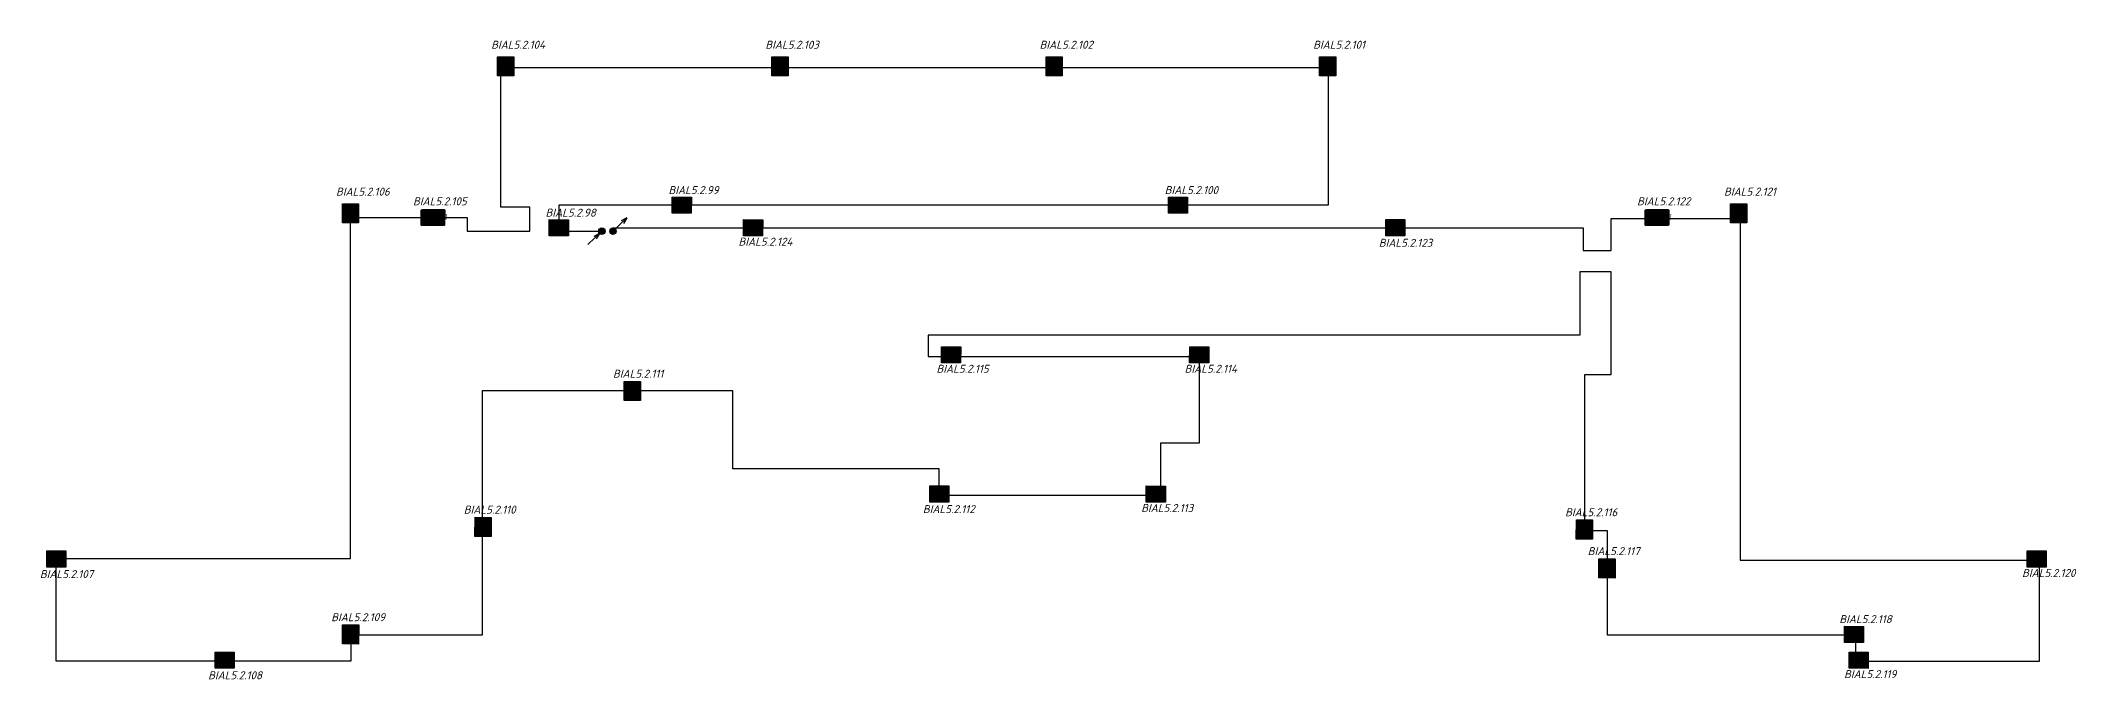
# Model space of a CAD drawing. Extents: x -36024 to 901374, y -269512 to -2349.
# Drawn here: x 836371 to 899953, y -269512 to -249562 of the extents above; entities that cross this region are included whole.
import ezdxf

# ---------------------------------------------------------------- set-up
doc = ezdxf.new("R2010")
doc.units = 0
doc.header["$LTSCALE"] = 100
doc.linetypes.add('ACAD_ISO02W100', pattern=[15, 12, -3])
for name, color, linetype, lineweight in [('00-Штамп', 7, 'Continuous', 0), ('cc_ПС', 6, 'пс  -V-V-V-V-V-V-V-', 30), ('Радио', 5, 'Continuous', 30)]:
    doc.layers.add(name, color=color, linetype=linetype, lineweight=lineweight)
doc.layers.add('_СОУЭ Оповещение_световое', color=1, linetype='Continuous')
doc.layers.add('ODG - Проводка', color=3, linetype='Continuous')
doc.styles.add('OlympDesign', font='isocpeui.ttf', dxfattribs={"height": 250})
doc.styles.get("Standard").update_dxf_attribs({"font": 'arial.ttf'})
doc.linetypes.add('пс  -V-V-V-V-V-V-V-', pattern='A,20,-0.2,["V",Standard,S=3,R=0,X=1,Y=-1.5],-5', length=25.2)

# ---------------------------------------------------------------- blocks, each defined once
blk = doc.blocks.new('*U121')
at = {"linetype": 'Continuous', "lineweight": 20, "true_color": 0xffffff}
h = blk.add_hatch(color=7, dxfattribs=at)
h.dxf.hatch_style = 1
h.paths.add_polyline_path([(-15, 709), (-15, -223), (1418, -210), (1418, 722)])
at = {"color": 1, "linetype": 'Continuous', "lineweight": 50}
blk.add_lwpolyline([(-15, 709), (1418, 722), (1418, -210), (-15, -223)], close=True, dxfattribs=at)
at = {"color": 1, "linetype": 'Continuous', "lineweight": 30, "insert": (100, 455), "char_height": 300, "attachment_point": 1, "style": 'OlympDesign'}
blk.add_mtext_dynamic_manual_height_columns('ВЫХОД', width=642.49, gutter_width=25, heights=[0], dxfattribs=at)
at = {"style": 'OlympDesign'}
blk.add_attdef('НУМЕРАЦИЯ', (-547, 1004), '', height=500, rotation=90, dxfattribs=at)
at = {"color": 6, "lineweight": 20, "style": 'OlympDesign', "flags": 1}
for tag, p in [('ПОМЕЩЕНИЕ', (1645, -43)), ('ИД', (2550, -400))]:
    blk.add_attdef(tag, p, '', height=250, dxfattribs=at)
blk = doc.blocks.new('*U90')
at = {"layer": 'ODG - Проводка'}
h = blk.add_hatch(color=0, dxfattribs=at)
edge = h.paths.add_edge_path()
edge.add_arc((0, 0), 50, 0, 360)
at = {"layer": 'ODG - Проводка', "color": 0}
for points in [[(0, 0), (212, 212)], [(35, 35), (85, 122)], [(35, 35), (122, 85)]]:
    blk.add_lwpolyline(points, dxfattribs=at)
blk.add_circle((0, 0), 50, dxfattribs=at)
blk = doc.blocks.new('*U123')
at = {"linetype": 'Continuous', "lineweight": 20, "true_color": 0xffffff}
h = blk.add_hatch(color=7, dxfattribs=at)
h.dxf.hatch_style = 1
h.paths.add_polyline_path([(196, -973), (201, 39), (-994, 43), (-998, -968)])
at = {"color": 1, "linetype": 'Continuous', "lineweight": 30}
blk.add_lwpolyline([(-994, 43), (201, 39), (196, -973), (-998, -968)], close=True, dxfattribs=at)
blk.add_lwpolyline([(-889, -440, 0, 244, 0), (-401, -442, 0, 0, 0), (125, -444, 0, 0, 0)], format="xyseb", dxfattribs=at)
at = {"color": 6, "lineweight": 20, "style": 'OlympDesign', "flags": 1}
for tag, p in [('ПОМЕЩЕНИЕ', (1643, -44)), ('ИД', (2549, -401))]:
    blk.add_attdef(tag, p, '', height=250, dxfattribs=at)
at = {"style": 'OlympDesign'}
blk.add_attdef('НУМЕРАЦИЯ', (-1228, -1671), '', height=500, dxfattribs=at)
at = {"color": 2, "linetype": 'Continuous', "lineweight": 30, "style": 'OlympDesign', "width": 0.8, "flags": 1}
blk.add_attdef('ID', (2008, -419), '', height=250, rotation=359.76857, dxfattribs=at)
blk = doc.blocks.new('*U135')
at = {"linetype": 'Continuous', "lineweight": 20, "true_color": 0xffffff}
h = blk.add_hatch(color=7, dxfattribs=at)
h.dxf.hatch_style = 1
h.paths.add_polyline_path([(200, -972), (200, 39), (-994, 39), (-994, -972)])
at = {"color": 1, "linetype": 'Continuous', "lineweight": 30}
blk.add_lwpolyline([(-992, 40), (202, 40), (202, -972), (-992, -972)], close=True, dxfattribs=at)
blk.add_lwpolyline([(124, -448, 0, 244, 0), (-364, -448, 0, 0, 0), (-890, -448, 0, 0, 0)], format="xyseb", dxfattribs=at)
at = {"color": 6, "lineweight": 20, "style": 'OlympDesign', "flags": 1}
for tag, p in [('ПОМЕЩЕНИЕ', (1645, -43)), ('ИД', (2550, -400))]:
    blk.add_attdef(tag, p, '', height=250, dxfattribs=at)
at = {"style": 'OlympDesign'}
blk.add_attdef('НУМЕРАЦИЯ', (-1495, -1373), '', height=500, dxfattribs=at)
at = {"color": 2, "linetype": 'Continuous', "lineweight": 30, "style": 'OlympDesign', "width": 0.8, "flags": 1}
blk.add_attdef('ID', (2010, -411), '', height=250, dxfattribs=at)
blk = doc.blocks.new('*U144')
at = {"linetype": 'Continuous', "lineweight": 20, "true_color": 0xffffff}
h = blk.add_hatch(color=7, dxfattribs=at)
h.dxf.hatch_style = 1
h.paths.add_polyline_path([(200, -972), (200, 39), (-994, 39), (-994, -972)])
at = {"color": 1, "linetype": 'Continuous', "lineweight": 30}
blk.add_lwpolyline([(-992, 40), (202, 40), (202, -972), (-992, -972)], close=True, dxfattribs=at)
blk.add_lwpolyline([(124, -448, 0, 244, 0), (-364, -448, 0, 0, 0), (-890, -448, 0, 0, 0)], format="xyseb", dxfattribs=at)
at = {"color": 6, "lineweight": 20, "style": 'OlympDesign', "flags": 1}
for tag, p in [('ПОМЕЩЕНИЕ', (1645, -43)), ('ИД', (2550, -400))]:
    blk.add_attdef(tag, p, '', height=250, dxfattribs=at)
at = {"style": 'OlympDesign'}
blk.add_attdef('НУМЕРАЦИЯ', (-1422, -1657), '', height=500, dxfattribs=at)
at = {"color": 2, "linetype": 'Continuous', "lineweight": 30, "style": 'OlympDesign', "width": 0.8, "flags": 1}
blk.add_attdef('ID', (2010, -411), '', height=250, dxfattribs=at)
blk = doc.blocks.new('*U145')
at = {"linetype": 'Continuous', "lineweight": 20, "true_color": 0xffffff}
h = blk.add_hatch(color=7, dxfattribs=at)
h.dxf.hatch_style = 1
h.paths.add_polyline_path([(196, -973), (201, 39), (-994, 43), (-998, -968)])
at = {"color": 1, "linetype": 'Continuous', "lineweight": 30}
blk.add_lwpolyline([(-994, 43), (201, 39), (196, -973), (-998, -968)], close=True, dxfattribs=at)
blk.add_lwpolyline([(-889, -440, 0, 244, 0), (-401, -442, 0, 0, 0), (125, -444, 0, 0, 0)], format="xyseb", dxfattribs=at)
at = {"color": 6, "lineweight": 20, "style": 'OlympDesign', "flags": 1}
for tag, p in [('ПОМЕЩЕНИЕ', (1643, -44)), ('ИД', (2549, -401))]:
    blk.add_attdef(tag, p, '', height=250, dxfattribs=at)
at = {"style": 'OlympDesign'}
blk.add_attdef('НУМЕРАЦИЯ', (-1312, -1586), '', height=500, dxfattribs=at)
at = {"color": 2, "linetype": 'Continuous', "lineweight": 30, "style": 'OlympDesign', "width": 0.8, "flags": 1}
blk.add_attdef('ID', (2008, -419), '', height=250, rotation=359.76857, dxfattribs=at)
blk = doc.blocks.new('*U126')
at = {"linetype": 'Continuous', "lineweight": 20, "true_color": 0xffffff}
h = blk.add_hatch(color=7, dxfattribs=at)
h.dxf.hatch_style = 1
h.paths.add_polyline_path([(196, -973), (201, 39), (-994, 43), (-998, -968)])
at = {"color": 1, "linetype": 'Continuous', "lineweight": 30}
blk.add_lwpolyline([(-994, 43), (201, 39), (196, -973), (-998, -968)], close=True, dxfattribs=at)
blk.add_lwpolyline([(-889, -440, 0, 244, 0), (-401, -442, 0, 0, 0), (125, -444, 0, 0, 0)], format="xyseb", dxfattribs=at)
at = {"style": 'OlympDesign'}
blk.add_attdef('НУМЕРАЦИЯ', (-1228, 227), '', height=500, dxfattribs=at)
at = {"color": 6, "lineweight": 20, "style": 'OlympDesign', "flags": 1}
for tag, p in [('ПОМЕЩЕНИЕ', (1643, -44)), ('ИД', (2549, -401))]:
    blk.add_attdef(tag, p, '', height=250, dxfattribs=at)
at = {"color": 2, "linetype": 'Continuous', "lineweight": 30, "style": 'OlympDesign', "width": 0.8, "flags": 1}
blk.add_attdef('ID', (2008, -419), '', height=250, rotation=359.76857, dxfattribs=at)
blk = doc.blocks.new('*U146')
at = {"linetype": 'Continuous', "lineweight": 20, "true_color": 0xffffff}
h = blk.add_hatch(color=7, dxfattribs=at)
h.dxf.hatch_style = 1
h.paths.add_polyline_path([(196, -973), (201, 39), (-994, 43), (-998, -968)])
at = {"color": 1, "linetype": 'Continuous', "lineweight": 30}
blk.add_lwpolyline([(-994, 43), (201, 39), (196, -973), (-998, -968)], close=True, dxfattribs=at)
blk.add_lwpolyline([(-889, -440, 0, 244, 0), (-401, -442, 0, 0, 0), (125, -444, 0, 0, 0)], format="xyseb", dxfattribs=at)
at = {"style": 'OlympDesign'}
blk.add_attdef('НУМЕРАЦИЯ', (-1312, 239), '', height=500, dxfattribs=at)
at = {"color": 6, "lineweight": 20, "style": 'OlympDesign', "flags": 1}
for tag, p in [('ПОМЕЩЕНИЕ', (1643, -44)), ('ИД', (2549, -401))]:
    blk.add_attdef(tag, p, '', height=250, dxfattribs=at)
at = {"color": 2, "linetype": 'Continuous', "lineweight": 30, "style": 'OlympDesign', "width": 0.8, "flags": 1}
blk.add_attdef('ID', (2008, -419), '', height=250, rotation=359.76857, dxfattribs=at)
blk = doc.blocks.new('*U88')
at = {"layer": 'ODG - Проводка'}
h = blk.add_hatch(color=0, dxfattribs=at)
edge = h.paths.add_edge_path()
edge.add_arc((0, 0), 50, 0, 360)
at = {"layer": 'ODG - Проводка', "color": 0}
for points in [[(-212, -212), (0, 0)], [(-212, -212), (-162, -126)], [(-212, -212), (-126, -162)]]:
    blk.add_lwpolyline(points, dxfattribs=at)
blk.add_circle((0, 0), 50, dxfattribs=at)

msp = doc.modelspace()

# ---------------------------------------------------------------- linework, layer by layer
at = {"layer": 'cc_ПС', "color": 1, "linetype": 'ACAD_ISO02W100', "lineweight": 30, "ltscale": 30}
msp.add_lwpolyline([(854246.6, -255510.3), (854246.6, -255405.8), (884551.3, -255405.8), (884551.3, -256113.2), (885429.7, -256113.2), (885429.7, -255112.7), (889453.2, -255112.7), (889453.2, -265785.9), (898788.7, -265785.9), (898788.7, -268954.4), (893067.9, -268954.4), (893067.9, -268134.3), (885305.9, -268134.3), (885305.9, -264875.4), (884606.1, -264875.4), (884606.1, -259987.9), (885429.7, -259987.9), (885429.7, -256786.3), (884444.5, -256786.3), (884444.5, -258765.3), (864090, -258765.3), (864090, -259432.5), (872561, -259432.5), (872561, -262139.5), (871345.6, -262139.5), (871345.6, -263772.6), (864429.8, -263772.6), (864429.8, -262936.3), (857988.8, -262936.3), (857988.8, -260505.2), (850162.1, -260505.2), (850162.1, -268129.7), (846061.4, -268129.7), (846061.4, -268942), (836852.5, -268942), (836852.5, -265736.9), (846049.5, -265736.9), (846049.5, -255086), (849693.7, -255086), (849693.7, -255512.4), (851645.6, -255512.4), (851645.6, -254760.9), (850738.7, -254760.9), (850738.7, -250396), (876590.1, -250396), (876590.1, -254698.9), (852553.8, -254698.9), (852553.8, -255512.4), (853898.5, -255512.4)], dxfattribs=at)

# ---------------------------------------------------------------- block references
at = {"layer": '_СОУЭ Оповещение_световое', "color": 4}
ref = msp.add_blockref('*U135', (851128.2, -250560.3), dxfattribs=dict(at, xscale=0.5, yscale=0.5, zscale=0.5, rotation=270))
ref.add_attrib('НУМЕРАЦИЯ', 'BIAL5.2.104', (850441.6, -249812.8), dxfattribs={"layer": '00-Штамп', "color": 7, "height": 250, "style": 'OlympDesign'})
ref = msp.add_blockref('*U135', (859693.2, -250560.3), dxfattribs=dict(at, xscale=0.5, yscale=0.5, zscale=0.5, rotation=270))
ref.add_attrib('НУМЕРАЦИЯ', 'BIAL5.2.103', (859006.6, -249812.8), dxfattribs={"layer": '00-Штамп', "color": 7, "height": 250, "style": 'OlympDesign'})
ref = msp.add_blockref('*U135', (868258.2, -250560.3), dxfattribs=dict(at, xscale=0.5, yscale=0.5, zscale=0.5, rotation=270))
ref.add_attrib('НУМЕРАЦИЯ', 'BIAL5.2.102', (867571.6, -249812.8), dxfattribs={"layer": '00-Штамп', "color": 7, "height": 250, "style": 'OlympDesign'})
ref = msp.add_blockref('*U135', (876803.2, -250560.3), dxfattribs=dict(at, xscale=0.5, yscale=0.5, zscale=0.5, rotation=270))
ref.add_attrib('НУМЕРАЦИЯ', 'BIAL5.2.101', (876116.6, -249812.8), dxfattribs={"layer": '00-Штамп', "color": 7, "height": 250, "style": 'OlympDesign'})
ref = msp.add_blockref('*U135', (846282.4, -255150.2), dxfattribs=dict(at, xscale=0.5, yscale=0.5, zscale=0.5, rotation=270))
ref.add_attrib('НУМЕРАЦИЯ', 'BIAL5.2.106', (845595.9, -254402.7), dxfattribs={"layer": '00-Штамп', "color": 7, "height": 250, "style": 'OlympDesign'})
ref = msp.add_blockref('*U126', (856593.3, -254467.6), dxfattribs=dict(at, xscale=0.5, yscale=0.5, zscale=0.5))
ref.add_attrib('НУМЕРАЦИЯ', 'BIAL5.2.99', (855979.2, -254354.2), dxfattribs={"layer": '00-Штамп', "color": 7, "height": 250, "style": 'OlympDesign'})
ref = msp.add_blockref('*U126', (872092.7, -254467.6), dxfattribs=dict(at, xscale=0.5, yscale=0.5, zscale=0.5))
ref.add_attrib('НУМЕРАЦИЯ', 'BIAL5.2.100', (871478.5, -254354.2), dxfattribs={"layer": '00-Штамп', "color": 7, "height": 250, "style": 'OlympDesign'})
ref = msp.add_blockref('*U135', (889638.2, -255150.2), dxfattribs=dict(at, xscale=0.5, yscale=0.5, zscale=0.5, rotation=270))
ref.add_attrib('НУМЕРАЦИЯ', 'BIAL5.2.121', (888951.6, -254402.7), dxfattribs={"layer": '00-Штамп', "color": 7, "height": 250, "style": 'OlympDesign'})
ref = msp.add_blockref('*U121', (848269.8, -255207.6), dxfattribs=dict(at, xscale=0.4999999999999997, yscale=0.4999999999999997, zscale=0.4999999999999997, rotation=359.4723474880294))
ref.add_attrib('НУМЕРАЦИЯ', 'BIAL5.2.105', (848001.1, -254703.2), dxfattribs={"layer": '00-Штамп', "color": 7, "height": 250, "style": 'OlympDesign'})
ref = msp.add_blockref('*U126', (852754, -255173.4), dxfattribs=dict(at, xscale=0.5, yscale=0.5, zscale=0.5))
ref.add_attrib('НУМЕРАЦИЯ', 'BIAL5.2.98', (852139.9, -255060), dxfattribs={"layer": '00-Штамп', "color": 7, "height": 250, "style": 'OlympDesign'})
ref = msp.add_blockref('*U121', (886503.3, -255207.6), dxfattribs=dict(at, xscale=0.4999999999999998, yscale=0.4999999999999998, zscale=0.4999999999999998, rotation=359.4723474880294))
ref.add_attrib('НУМЕРАЦИЯ', 'BIAL5.2.122', (886234.6, -254703.2), dxfattribs={"layer": '00-Штамп', "color": 7, "height": 250, "style": 'OlympDesign'})
ref = msp.add_blockref('*U145', (858822.6, -255173.4), dxfattribs=dict(at, xscale=0.5, yscale=0.5, zscale=0.5))
ref.add_attrib('НУМЕРАЦИЯ', 'BIAL5.2.124', (858166.6, -255966.2), dxfattribs={"layer": '00-Штамп', "color": 7, "height": 250, "style": 'OlympDesign'})
ref = msp.add_blockref('*U144', (878878.2, -255172.8), dxfattribs=dict(at, xscale=0.5, yscale=0.5, zscale=0.5))
ref.add_attrib('НУМЕРАЦИЯ', 'BIAL5.2.123', (878167.1, -256001.5), dxfattribs={"layer": '00-Штамп', "color": 7, "height": 250, "style": 'OlympDesign'})
ref = msp.add_blockref('*U145', (865006.6, -259143.4), dxfattribs=dict(at, xscale=0.5, yscale=0.5, zscale=0.5))
ref.add_attrib('НУМЕРАЦИЯ', 'BIAL5.2.115', (864350.6, -259936.2), dxfattribs={"layer": '00-Штамп', "color": 7, "height": 250, "style": 'OlympDesign'})
ref = msp.add_blockref('*U145', (872757.3, -259143.4), dxfattribs=dict(at, xscale=0.5, yscale=0.5, zscale=0.5))
ref.add_attrib('НУМЕРАЦИЯ', 'BIAL5.2.114', (872101.3, -259936.2), dxfattribs={"layer": '00-Штамп', "color": 7, "height": 250, "style": 'OlympDesign'})
ref = msp.add_blockref('*U123', (855082.7, -260704.1), dxfattribs=dict(at, xscale=0.5, yscale=0.5, zscale=0.5, rotation=270))
ref.add_attrib('НУМЕРАЦИЯ', 'BIAL5.2.111', (854247.1, -260090), dxfattribs={"layer": '00-Штамп', "color": 7, "height": 250, "style": 'OlympDesign'})
ref = msp.add_blockref('*U144', (864636, -263492.8), dxfattribs=dict(at, xscale=0.5, yscale=0.5, zscale=0.5))
ref.add_attrib('НУМЕРАЦИЯ', 'BIAL5.2.112', (863924.9, -264321.5), dxfattribs={"layer": '00-Штамп', "color": 7, "height": 250, "style": 'OlympDesign'})
ref = msp.add_blockref('*U145', (871401.5, -263493.4), dxfattribs=dict(at, xscale=0.5, yscale=0.5, zscale=0.5))
ref.add_attrib('НУМЕРАЦИЯ', 'BIAL5.2.113', (870745.4, -264286.2), dxfattribs={"layer": '00-Штамп', "color": 7, "height": 250, "style": 'OlympDesign'})
ref = msp.add_blockref('*U123', (850421.9, -264951.1), dxfattribs=dict(at, xscale=0.5, yscale=0.5, zscale=0.5, rotation=270))
ref.add_attrib('НУМЕРАЦИЯ', 'BIAL5.2.110', (849586.3, -264336.9), dxfattribs={"layer": '00-Штамп', "color": 7, "height": 250, "style": 'OlympDesign'})
ref = msp.add_blockref('*U123', (884821.9, -265032.3), dxfattribs=dict(at, xscale=0.5, yscale=0.5, zscale=0.5, rotation=270))
ref.add_attrib('НУМЕРАЦИЯ', 'BIAL5.2.116', (883986.3, -264418.1), dxfattribs={"layer": '00-Штамп', "color": 7, "height": 250, "style": 'OlympDesign'})
ref = msp.add_blockref('*U144', (837055.5, -265522.8), dxfattribs=dict(at, xscale=0.5, yscale=0.5, zscale=0.5))
ref.add_attrib('НУМЕРАЦИЯ', 'BIAL5.2.107', (836344.4, -266351.5), dxfattribs={"layer": '00-Штамп', "color": 7, "height": 250, "style": 'OlympDesign'})
ref = msp.add_blockref('*U123', (885527.7, -266247.8), dxfattribs=dict(at, xscale=0.5, yscale=0.5, zscale=0.5, rotation=270))
ref.add_attrib('НУМЕРАЦИЯ', 'BIAL5.2.117', (884692.1, -265633.6), dxfattribs={"layer": '00-Штамп', "color": 7, "height": 250, "style": 'OlympDesign'})
ref = msp.add_blockref('*U145', (898915.6, -265523.4), dxfattribs=dict(at, xscale=0.5, yscale=0.5, zscale=0.5))
ref.add_attrib('НУМЕРАЦИЯ', 'BIAL5.2.120', (898259.6, -266316.2), dxfattribs={"layer": '00-Штамп', "color": 7, "height": 250, "style": 'OlympDesign'})
ref = msp.add_blockref('*U123', (846281.9, -268311.1), dxfattribs=dict(at, xscale=0.5, yscale=0.5, zscale=0.5, rotation=270))
ref.add_attrib('НУМЕРАЦИЯ', 'BIAL5.2.109', (845446.3, -267696.9), dxfattribs={"layer": '00-Штамп', "color": 7, "height": 250, "style": 'OlympDesign'})
ref = msp.add_blockref('*U146', (893207.3, -267877.6), dxfattribs=dict(at, xscale=0.5, yscale=0.5, zscale=0.5))
ref.add_attrib('НУМЕРАЦИЯ', 'BIAL5.2.118', (892551.3, -267758.1), dxfattribs={"layer": '00-Штамп', "color": 7, "height": 250, "style": 'OlympDesign'})
ref = msp.add_blockref('*U144', (842311.5, -268682.8), dxfattribs=dict(at, xscale=0.5, yscale=0.5, zscale=0.5))
ref.add_attrib('НУМЕРАЦИЯ', 'BIAL5.2.108', (841600.3, -269511.5), dxfattribs={"layer": '00-Штамп', "color": 7, "height": 250, "style": 'OlympDesign'})
ref = msp.add_blockref('*U145', (893355.3, -268683.4), dxfattribs=dict(at, xscale=0.5, yscale=0.5, zscale=0.5))
ref.add_attrib('НУМЕРАЦИЯ', 'BIAL5.2.119', (892699.3, -269476.2), dxfattribs={"layer": '00-Штамп', "color": 7, "height": 250, "style": 'OlympDesign'})
at = {"layer": 'Радио', "xscale": 2, "yscale": 2, "zscale": 2, "rotation": 178.7329526101915}
for name, p in [('*U90', (853898.5, -255512.4)), ('*U88', (854246.6, -255512.4))]:
    msp.add_blockref(name, p, dxfattribs=at)

doc.saveas('drawing.dxf')
